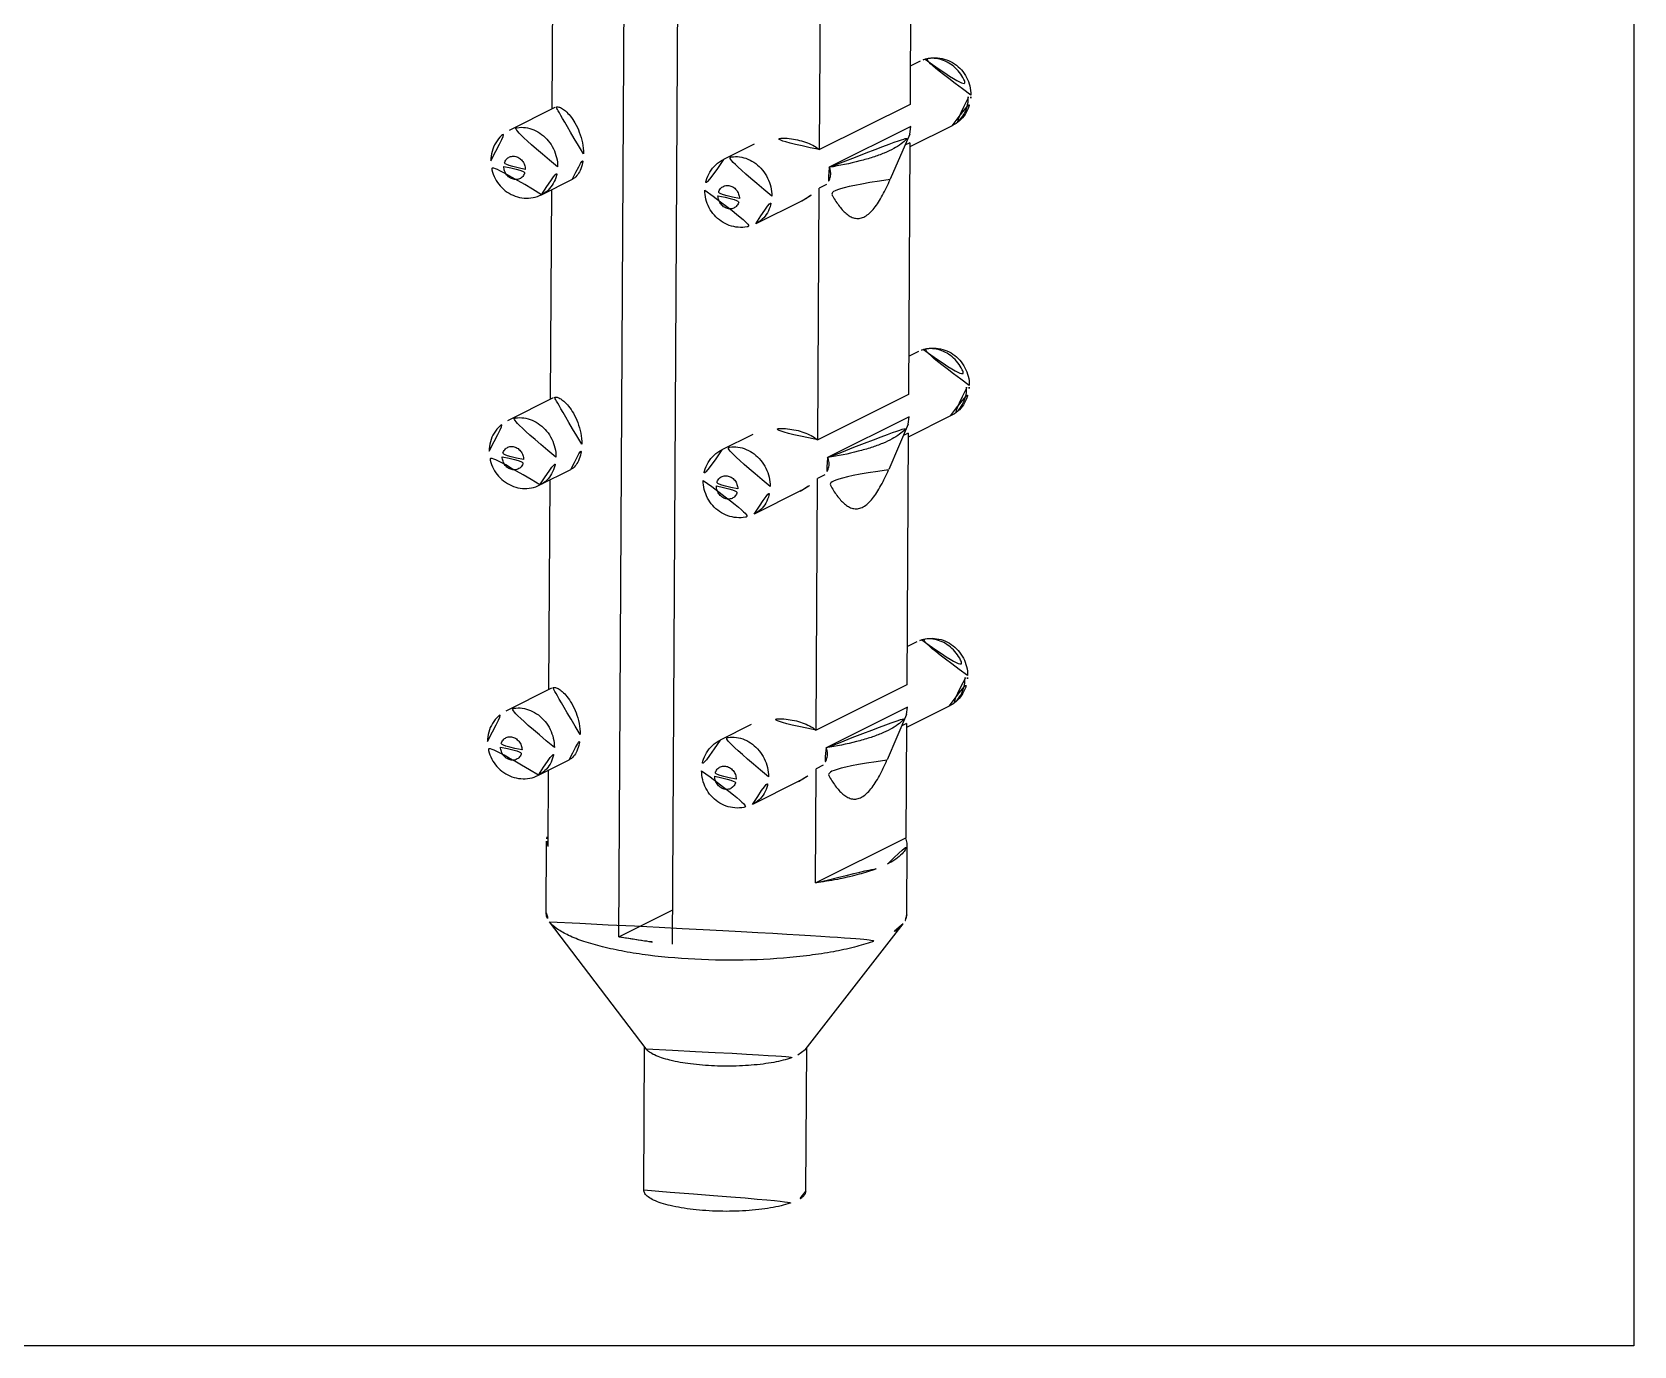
# Model space of a CAD drawing. Extents: x 16296660632 to 16296679688, y -37409620961 to -37409616551.
# Drawn here: x 16296678896.88 to 16296678923.53, y -37409618236.76 to -37409618214.9 of the extents above; entities that cross this region are included whole.
import ezdxf

# ---------------------------------------------------------------- set-up
doc = ezdxf.new("R2010")
doc.units = 0
doc.header["$LTSCALE"] = 10
doc.header["$MEASUREMENT"] = 0
doc.layers.get('0').update_dxf_attribs({"linetype": 'CONTINUOUS'})
doc.layers.add('02___PRT_ALL_AXES', color=7, linetype='CONTINUOUS')

msp = doc.modelspace()

# ---------------------------------------------------------------- linework, layer by layer
at = {"color": 7, "linetype": 'Continuous'}
for p, q in [((16296678906.642759, -37409618229.954567), (16296678906.807301, -37409618200.677437)), ((16296678907.5336, -37409618230.076271), (16296678907.69813, -37409618200.799133)), ((16296678911.49832, -37409618216.470222), (16296678910.142469, -37409618217.147949)), ((16296678911.48361, -37409618216.593674), (16296678911.15843, -37409618217.345047)), ((16296678911.483589, -37409618216.593842), (16296678911.49832, -37409618216.470222)), ((16296678911.48287, -37409618216.740807), (16296678911.402559, -37409618216.780952)), ((16296678910.096531, -37409618217.433777), (16296678909.976151, -37409618217.493958)), ((16296678911.47117, -37409618221.30143), (16296678910.11532, -37409618221.979156)), ((16296678911.456461, -37409618221.424889), (16296678911.131281, -37409618222.176262)), ((16296678911.45644, -37409618221.425056), (16296678911.47117, -37409618221.30143)), ((16296678911.455721, -37409618221.572021), (16296678911.37541, -37409618221.612167)), ((16296678910.06937, -37409618222.264999), (16296678909.948999, -37409618222.325172)), ((16296678911.444019, -37409618226.132637), (16296678910.088169, -37409618226.810371)), ((16296678911.42931, -37409618226.256104), (16296678911.10412, -37409618227.007477)), ((16296678911.429291, -37409618226.256264), (16296678911.444019, -37409618226.132637)), ((16296678911.42857, -37409618226.403229), (16296678911.348261, -37409618226.443367)), ((16296678910.042219, -37409618227.096207), (16296678909.921841, -37409618227.15638)), ((16296678905.437481, -37409618228.360519), (16296678905.45698, -37409618228.449799)), ((16296678909.91115, -37409618229.058273), (16296678911.417879, -37409618228.305122)), ((16296678911.43738, -37409618228.394402), (16296678911.417879, -37409618228.305122)), ((16296678906.642759, -37409618229.954567), (16296678907.536791, -37409618229.507683))]:
    msp.add_line(p, q, dxfattribs=at)
msp.add_lwpolyline([(16296678923.53351, -37409618236.763138), (16296678870.21714, -37409618236.763138), (16296678870.21714, -37409618154.423431), (16296678923.53351, -37409618154.423431)], close=True)
for centre, radius, start, end in [((16296678911.85321, -37409618215.782547), 0.447859, 105.0907784, 116.5407124), ((16296678911.82332, -37409618215.988167), 0.632541, 359.6900716, 3.3253834), ((16296678911.89505, -37409618215.941742), 0.604471, 354.7316924, 359.6765207), ((16296678911.826059, -37409618220.613762), 0.447859, 105.0907784, 116.5407124), ((16296678911.796169, -37409618220.819366), 0.632541, 359.6900716, 3.3253834), ((16296678911.867901, -37409618220.772957), 0.604471, 354.7316924, 359.6765207), ((16296678911.79891, -37409618225.444977), 0.447859, 105.0907784, 116.5407124), ((16296678911.76902, -37409618225.650589), 0.632541, 359.6900716, 3.3253834), ((16296678911.84075, -37409618225.604156), 0.604471, 354.7316924, 359.6765207)]:
    msp.add_arc(centre, radius, start, end, dxfattribs=at)
for points, knots in [([(16296678912.499519, -37409618215.94516), (16296678912.4998, -37409618215.894547), (16296678912.48761, -37409618215.792709), (16296678912.43325, -37409618215.649178), (16296678912.346149, -37409618215.522713), (16296678912.23138, -37409618215.421173), (16296678912.095341, -37409618215.351418), (16296678911.946289, -37409618215.318909), (16296678911.79426, -37409618215.326897), (16296678911.697889, -37409618215.359489), (16296678911.65309, -37409618215.381882)], [0, 0, 0, 0, 0.125412163, 0.251172451, 0.376846193, 0.502210914, 0.627115299, 0.751613101, 0.875868664, 1, 1, 1, 1]), ([(16296678911.73661, -37409618215.350143), (16296678911.775749, -37409618215.339577), (16296678911.85841, -37409618215.328903), (16296678911.98391, -37409618215.345222), (16296678912.10565, -37409618215.392357), (16296678912.25531, -37409618215.493233), (16296678912.39958, -37409618215.677803), (16296678912.449499, -37409618215.860023), (16296678912.4548, -37409618215.951469)], [0, 0, 0, 0, 0.114836293, 0.232872755, 0.355002748, 0.481207114, 0.740522847, 1, 1, 1, 1]), ([(16296678912.189619, -37409618216.455261), (16296678912.232349, -37409618216.433899), (16296678912.312599, -37409618216.379646), (16296678912.40769, -37409618216.270157), (16296678912.472219, -37409618216.14003), (16296678912.492559, -37409618216.045097), (16296678912.496969, -37409618215.997253)], [0, 0, 0, 0, 0.24938222, 0.499005027, 0.74905058, 1, 1, 1, 1]), ([(16296678912.45586, -37409618215.991577), (16296678912.45558, -37409618216.040787), (16296678912.443609, -37409618216.137802), (16296678912.390249, -37409618216.271507), (16296678912.30484, -37409618216.38208), (16296678912.229639, -37409618216.435226), (16296678912.189619, -37409618216.455254)], [0, 0, 0, 0, 0.26305497, 0.516337838, 0.760764768, 1, 1, 1, 1]), ([(16296678904.50893, -37409618217.040207), (16296678904.50923, -37409618216.987801), (16296678904.523451, -37409618216.882713), (16296678904.585711, -37409618216.736816), (16296678904.685301, -37409618216.61367), (16296678904.77227, -37409618216.553383), (16296678904.818821, -37409618216.530113)], [0, 0, 0, 0, 0.250995241, 0.50113091, 0.750689667, 1, 1, 1, 1]), ([(16296678905.62159, -37409618217.139809), (16296678905.62188, -37409618217.088432), (16296678905.60968, -37409618216.984337), (16296678905.55636, -37409618216.836418), (16296678905.47135, -37409618216.703957), (16296678905.360241, -37409618216.595863), (16296678905.23019, -37409618216.51944), (16296678905.089621, -37409618216.480209), (16296678904.94816, -37409618216.481438), (16296678904.859329, -37409618216.509857), (16296678904.81883, -37409618216.530113)], [0, 0, 0, 0, 0.129451959, 0.261224906, 0.393027892, 0.522644409, 0.648310085, 0.769235401, 0.885888901, 1, 1, 1, 1]), ([(16296678910.142469, -37409618217.147949), (16296678910.313551, -37409618217.120087), (16296678910.557911, -37409618217.071564), (16296678910.861361, -37409618216.984627), (16296678911.049801, -37409618216.916748), (16296678911.20788, -37409618216.843948), (16296678911.33411, -37409618216.766891), (16296678911.427469, -37409618216.686188), (16296678911.470289, -37409618216.62439), (16296678911.483521, -37409618216.593842)], [0, 0, 0, 0, 0.349334638, 0.501144104, 0.635835368, 0.752632332, 0.851368115, 0.932906752, 1, 1, 1, 1]), ([(16296678905.35536, -37409618217.603477), (16296678905.310551, -37409618217.625877), (16296678905.21419, -37409618217.65847), (16296678905.062149, -37409618217.666458), (16296678904.913071, -37409618217.633926), (16296678904.777031, -37409618217.564171), (16296678904.662251, -37409618217.462608), (16296678904.57518, -37409618217.336143), (16296678904.520821, -37409618217.192627), (16296678904.50865, -37409618217.090813), (16296678904.50893, -37409618217.040207)], [0, 0, 0, 0, 0.124126653, 0.248392657, 0.372910641, 0.497833568, 0.623206885, 0.748876612, 0.874606125, 1, 1, 1, 1]), ([(16296678904.727209, -37409618217.133293), (16296678904.72706, -37409618217.158928), (16296678904.736349, -37409618217.210983), (16296678904.77478, -37409618217.279297), (16296678904.83263, -37409618217.330147), (16296678904.90225, -37409618217.355667), (16296678904.973721, -37409618217.350739), (16296678905.0348, -37409618217.314781), (16296678905.074671, -37409618217.254623), (16296678905.083401, -37409618217.206444), (16296678905.08354, -37409618217.181961)], [0, 0, 0, 0, 0.13222119, 0.266287333, 0.39709956, 0.521213518, 0.638907507, 0.754510424, 0.873783701, 1, 1, 1, 1]), ([(16296678905.08354, -37409618217.181961), (16296678905.083679, -37409618217.156319), (16296678905.07439, -37409618217.104263), (16296678905.035971, -37409618217.035942), (16296678904.978121, -37409618216.9851), (16296678904.908489, -37409618216.959572), (16296678904.83703, -37409618216.964508), (16296678904.77594, -37409618217.000473), (16296678904.73608, -37409618217.060631), (16296678904.727341, -37409618217.10881), (16296678904.727209, -37409618217.133293)], [0, 0, 0, 0, 0.13222119, 0.266287333, 0.39709956, 0.521213518, 0.638907507, 0.754510424, 0.873783701, 1, 1, 1, 1]), ([(16296678905.35536, -37409618217.60347), (16296678905.39538, -37409618217.583458), (16296678905.470579, -37409618217.530296), (16296678905.555981, -37409618217.419731), (16296678905.60935, -37409618217.286018), (16296678905.621321, -37409618217.189011), (16296678905.62159, -37409618217.139809)], [0, 0, 0, 0, 0.239235232, 0.483662162, 0.73694503, 1, 1, 1, 1]), ([(16296678908.38216, -37409618217.016876), (16296678908.335609, -37409618217.040154), (16296678908.24864, -37409618217.100449), (16296678908.14905, -37409618217.223587), (16296678908.08679, -37409618217.369492), (16296678908.072571, -37409618217.474579), (16296678908.072269, -37409618217.526993)], [0, 0, 0, 0, 0.249297278, 0.498857891, 0.749003889, 1, 1, 1, 1]), ([(16296678909.184931, -37409618217.626587), (16296678909.185221, -37409618217.575211), (16296678909.173019, -37409618217.471123), (16296678909.119699, -37409618217.323196), (16296678909.034691, -37409618217.190742), (16296678908.92358, -37409618217.082642), (16296678908.79353, -37409618217.006218), (16296678908.65296, -37409618216.966988), (16296678908.511499, -37409618216.968224), (16296678908.42267, -37409618216.996643), (16296678908.38217, -37409618217.016891)], [0, 0, 0, 0, 0.129451958, 0.261224906, 0.393027891, 0.522644409, 0.648310085, 0.769235401, 0.885888901, 1, 1, 1, 1]), ([(16296678910.142469, -37409618217.147949), (16296678910.151661, -37409618217.167427), (16296678910.166401, -37409618217.210457), (16296678910.16921, -37409618217.283348), (16296678910.145969, -37409618217.361588), (16296678910.115061, -37409618217.410103), (16296678910.096531, -37409618217.433777)], [0, 0, 0, 0, 0.211465199, 0.441327156, 0.704593952, 1, 1, 1, 1]), ([(16296678908.646879, -37409618217.668739), (16296678908.64702, -37409618217.643097), (16296678908.63773, -37409618217.591042), (16296678908.59931, -37409618217.52272), (16296678908.541451, -37409618217.471878), (16296678908.47183, -37409618217.44635), (16296678908.40036, -37409618217.451286), (16296678908.339279, -37409618217.487244), (16296678908.299419, -37409618217.547409), (16296678908.29068, -37409618217.595581), (16296678908.29055, -37409618217.620064)], [0, 0, 0, 0, 0.132221257, 0.26628734, 0.397099522, 0.521213448, 0.638907473, 0.75451043, 0.873783761, 1, 1, 1, 1]), ([(16296678911.15629, -37409618217.350014), (16296678911.117769, -37409618217.439087), (16296678911.05739, -37409618217.567917), (16296678910.964701, -37409618217.726379), (16296678910.893419, -37409618217.827377), (16296678910.81872, -37409618217.909416), (16296678910.74074, -37409618217.968239), (16296678910.65996, -37409618217.999817), (16296678910.579639, -37409618218.00106), (16296678910.504629, -37409618217.9758), (16296678910.435631, -37409618217.93071), (16296678910.371241, -37409618217.870621), (16296678910.288219, -37409618217.771873), (16296678910.194241, -37409618217.625778), (16296678910.128679, -37409618217.500008), (16296678910.096531, -37409618217.433777)], [0, 0, 0, 0, 0.173087809, 0.253248541, 0.327149648, 0.39319113, 0.450410232, 0.499910326, 0.545212741, 0.590633428, 0.638989322, 0.691185098, 0.747191114, 0.868708797, 1, 1, 1, 1]), ([(16296678908.072269, -37409618217.526993), (16296678908.071989, -37409618217.577591), (16296678908.084169, -37409618217.679443), (16296678908.138531, -37409618217.822968), (16296678908.22563, -37409618217.949432), (16296678908.34041, -37409618218.05098), (16296678908.47644, -37409618218.120728), (16296678908.6255, -37409618218.153236), (16296678908.777531, -37409618218.145248), (16296678908.87389, -37409618218.112663), (16296678908.918699, -37409618218.090263)], [0, 0, 0, 0, 0.125412162, 0.251172451, 0.376846193, 0.502210914, 0.627115299, 0.751613101, 0.875868664, 1, 1, 1, 1]), ([(16296678908.29055, -37409618217.620064), (16296678908.2904, -37409618217.645714), (16296678908.29969, -37409618217.697762), (16296678908.33812, -37409618217.766083), (16296678908.395969, -37409618217.816933), (16296678908.46559, -37409618217.842453), (16296678908.53706, -37409618217.837517), (16296678908.598141, -37409618217.801559), (16296678908.63801, -37409618217.741386), (16296678908.64674, -37409618217.693222), (16296678908.646879, -37409618217.668739)], [0, 0, 0, 0, 0.132221257, 0.26628734, 0.397099522, 0.521213448, 0.638907473, 0.75451043, 0.873783761, 1, 1, 1, 1]), ([(16296678908.918699, -37409618218.090248), (16296678908.958719, -37409618218.070236), (16296678909.03392, -37409618218.017067), (16296678909.11932, -37409618217.906509), (16296678909.172689, -37409618217.772797), (16296678909.18466, -37409618217.675789), (16296678909.184931, -37409618217.626587)], [0, 0, 0, 0, 0.239235232, 0.483662162, 0.73694503, 1, 1, 1, 1]), ([(16296678912.472361, -37409618220.776367), (16296678912.472651, -37409618220.725761), (16296678912.460461, -37409618220.623917), (16296678912.406099, -37409618220.480377), (16296678912.319, -37409618220.35392), (16296678912.204229, -37409618220.252373), (16296678912.06819, -37409618220.182617), (16296678911.91914, -37409618220.150124), (16296678911.767111, -37409618220.158096), (16296678911.67074, -37409618220.190697), (16296678911.62594, -37409618220.213097)], [0, 0, 0, 0, 0.125412163, 0.251172451, 0.376846193, 0.502210914, 0.627115299, 0.751613101, 0.875868664, 1, 1, 1, 1]), ([(16296678911.709459, -37409618220.181351), (16296678911.7486, -37409618220.170799), (16296678911.831261, -37409618220.16011), (16296678911.95676, -37409618220.17643), (16296678912.078501, -37409618220.223572), (16296678912.228161, -37409618220.32444), (16296678912.372431, -37409618220.50901), (16296678912.42235, -37409618220.691231), (16296678912.42765, -37409618220.782677)], [0, 0, 0, 0, 0.114836293, 0.232872755, 0.355002748, 0.481207114, 0.740522847, 1, 1, 1, 1]), ([(16296678912.16247, -37409618221.286469), (16296678912.205191, -37409618221.265106), (16296678912.28545, -37409618221.210861), (16296678912.380541, -37409618221.101379), (16296678912.445061, -37409618220.971237), (16296678912.46541, -37409618220.87632), (16296678912.46982, -37409618220.828453)], [0, 0, 0, 0, 0.24938222, 0.499005027, 0.74905058, 1, 1, 1, 1]), ([(16296678912.428711, -37409618220.8228), (16296678912.428431, -37409618220.872002), (16296678912.41646, -37409618220.969009), (16296678912.363091, -37409618221.102722), (16296678912.277691, -37409618221.213287), (16296678912.20249, -37409618221.266449), (16296678912.16247, -37409618221.286461)], [0, 0, 0, 0, 0.26305497, 0.516337838, 0.760764768, 1, 1, 1, 1]), ([(16296678904.481779, -37409618221.871407), (16296678904.482071, -37409618221.819023), (16296678904.4963, -37409618221.713921), (16296678904.558559, -37409618221.568024), (16296678904.65815, -37409618221.444893), (16296678904.745119, -37409618221.38459), (16296678904.79167, -37409618221.361313)], [0, 0, 0, 0, 0.250995241, 0.50113091, 0.750689667, 1, 1, 1, 1]), ([(16296678905.59444, -37409618221.971024), (16296678905.59473, -37409618221.919647), (16296678905.582529, -37409618221.815552), (16296678905.529209, -37409618221.667633), (16296678905.444201, -37409618221.535172), (16296678905.33309, -37409618221.427078), (16296678905.203039, -37409618221.350647), (16296678905.062469, -37409618221.311417), (16296678904.921009, -37409618221.312653), (16296678904.83218, -37409618221.341072), (16296678904.791679, -37409618221.36132)], [0, 0, 0, 0, 0.129451959, 0.261224906, 0.393027892, 0.522644409, 0.648310085, 0.769235401, 0.885888901, 1, 1, 1, 1]), ([(16296678910.11532, -37409618221.979156), (16296678910.28639, -37409618221.951302), (16296678910.53076, -37409618221.902771), (16296678910.834209, -37409618221.815849), (16296678911.02265, -37409618221.747963), (16296678911.180731, -37409618221.675163), (16296678911.306959, -37409618221.598106), (16296678911.40032, -37409618221.517403), (16296678911.44314, -37409618221.455597), (16296678911.456369, -37409618221.425049)], [0, 0, 0, 0, 0.349334638, 0.501144104, 0.635835368, 0.752632332, 0.851368115, 0.932906752, 1, 1, 1, 1]), ([(16296678905.328211, -37409618222.434677), (16296678905.2834, -37409618222.457077), (16296678905.18704, -37409618222.489677), (16296678905.03499, -37409618222.497673), (16296678904.88592, -37409618222.465149), (16296678904.74988, -37409618222.395378), (16296678904.635099, -37409618222.293823), (16296678904.548031, -37409618222.167351), (16296678904.49367, -37409618222.023842), (16296678904.481489, -37409618221.922012), (16296678904.481779, -37409618221.871407)], [0, 0, 0, 0, 0.124126653, 0.248392657, 0.372910641, 0.497833568, 0.623206885, 0.748876612, 0.874606125, 1, 1, 1, 1]), ([(16296678904.70006, -37409618221.964493), (16296678904.699909, -37409618221.990143), (16296678904.7092, -37409618222.042198), (16296678904.747629, -37409618222.110512), (16296678904.805479, -37409618222.161346), (16296678904.875099, -37409618222.18689), (16296678904.946569, -37409618222.181953), (16296678905.00765, -37409618222.145988), (16296678905.04752, -37409618222.085831), (16296678905.05625, -37409618222.037651), (16296678905.056391, -37409618222.013184)], [0, 0, 0, 0, 0.13222119, 0.266287333, 0.39709956, 0.521213518, 0.638907507, 0.754510424, 0.873783701, 1, 1, 1, 1]), ([(16296678905.056391, -37409618222.013184), (16296678905.05653, -37409618221.987534), (16296678905.047239, -37409618221.935471), (16296678905.00882, -37409618221.867157), (16296678904.95096, -37409618221.816307), (16296678904.88134, -37409618221.790779), (16296678904.80987, -37409618221.795723), (16296678904.748791, -37409618221.83168), (16296678904.708929, -37409618221.891838), (16296678904.70019, -37409618221.940018), (16296678904.70006, -37409618221.964493)], [0, 0, 0, 0, 0.13222119, 0.266287333, 0.39709956, 0.521213518, 0.638907507, 0.754510424, 0.873783701, 1, 1, 1, 1]), ([(16296678908.355009, -37409618221.848091), (16296678908.30846, -37409618221.871361), (16296678908.221491, -37409618221.931664), (16296678908.121901, -37409618222.054802), (16296678908.059641, -37409618222.200699), (16296678908.04541, -37409618222.305794), (16296678908.04512, -37409618222.358192)], [0, 0, 0, 0, 0.249297278, 0.498857891, 0.749003889, 1, 1, 1, 1]), ([(16296678909.15778, -37409618222.457787), (16296678909.15807, -37409618222.406433), (16296678909.14587, -37409618222.30233), (16296678909.09255, -37409618222.154404), (16296678909.00754, -37409618222.02195), (16296678908.896429, -37409618221.913857), (16296678908.766371, -37409618221.837433), (16296678908.625811, -37409618221.798203), (16296678908.48435, -37409618221.799423), (16296678908.395519, -37409618221.82785), (16296678908.355021, -37409618221.848099)], [0, 0, 0, 0, 0.129451958, 0.261224906, 0.393027891, 0.522644409, 0.648310085, 0.769235401, 0.885888901, 1, 1, 1, 1]), ([(16296678910.11532, -37409618221.979156), (16296678910.12451, -37409618221.998627), (16296678910.13924, -37409618222.041672), (16296678910.142059, -37409618222.114563), (16296678910.11882, -37409618222.192787), (16296678910.08791, -37409618222.24131), (16296678910.06937, -37409618222.264999)], [0, 0, 0, 0, 0.211465199, 0.441327156, 0.704593952, 1, 1, 1, 1]), ([(16296678905.328199, -37409618222.434677), (16296678905.368231, -37409618222.414673), (16296678905.44343, -37409618222.361504), (16296678905.52883, -37409618222.250954), (16296678905.582199, -37409618222.117233), (16296678905.59416, -37409618222.020233), (16296678905.59444, -37409618221.971024)], [0, 0, 0, 0, 0.239235232, 0.483662162, 0.73694503, 1, 1, 1, 1]), ([(16296678911.129141, -37409618222.181229), (16296678911.09062, -37409618222.270302), (16296678911.030239, -37409618222.399132), (16296678910.93755, -37409618222.557587), (16296678910.86627, -37409618222.658592), (16296678910.791559, -37409618222.740639), (16296678910.713591, -37409618222.799454), (16296678910.632811, -37409618222.831039), (16296678910.55249, -37409618222.832283), (16296678910.47748, -37409618222.807007), (16296678910.40848, -37409618222.761917), (16296678910.34409, -37409618222.701828), (16296678910.26107, -37409618222.603073), (16296678910.167089, -37409618222.456993), (16296678910.10153, -37409618222.331207), (16296678910.06937, -37409618222.264999)], [0, 0, 0, 0, 0.173087809, 0.253248541, 0.327149648, 0.39319113, 0.450410232, 0.499910326, 0.545212741, 0.590633428, 0.638989322, 0.691185098, 0.747191114, 0.868708797, 1, 1, 1, 1]), ([(16296678908.04512, -37409618222.358192), (16296678908.04483, -37409618222.408798), (16296678908.05702, -37409618222.510643), (16296678908.11138, -37409618222.654167), (16296678908.198481, -37409618222.78064), (16296678908.313259, -37409618222.882187), (16296678908.449289, -37409618222.951927), (16296678908.598339, -37409618222.984444), (16296678908.75038, -37409618222.976463), (16296678908.846741, -37409618222.943863), (16296678908.89155, -37409618222.921463)], [0, 0, 0, 0, 0.125412162, 0.251172451, 0.376846193, 0.502210914, 0.627115299, 0.751613101, 0.875868664, 1, 1, 1, 1]), ([(16296678908.263399, -37409618222.451271), (16296678908.26325, -37409618222.476913), (16296678908.272539, -37409618222.528976), (16296678908.31097, -37409618222.59729), (16296678908.36882, -37409618222.648132), (16296678908.43844, -37409618222.673668), (16296678908.509911, -37409618222.668732), (16296678908.57099, -37409618222.632767), (16296678908.610861, -37409618222.572609), (16296678908.619591, -37409618222.524429), (16296678908.61973, -37409618222.499947)], [0, 0, 0, 0, 0.132221257, 0.26628734, 0.397099522, 0.521213448, 0.638907473, 0.75451043, 0.873783761, 1, 1, 1, 1]), ([(16296678908.61973, -37409618222.499947), (16296678908.619869, -37409618222.474312), (16296678908.61058, -37409618222.422249), (16296678908.572149, -37409618222.353943), (16296678908.514299, -37409618222.303093), (16296678908.444679, -37409618222.277557), (16296678908.373211, -37409618222.282494), (16296678908.31213, -37409618222.318459), (16296678908.27227, -37409618222.378616), (16296678908.263531, -37409618222.426804), (16296678908.263399, -37409618222.451271)], [0, 0, 0, 0, 0.132221257, 0.26628734, 0.397099522, 0.521213448, 0.638907473, 0.75451043, 0.873783761, 1, 1, 1, 1]), ([(16296678908.891541, -37409618222.921463), (16296678908.93157, -37409618222.901443), (16296678909.006769, -37409618222.848282), (16296678909.092171, -37409618222.737717), (16296678909.14554, -37409618222.603996), (16296678909.157499, -37409618222.507004), (16296678909.15778, -37409618222.457787)], [0, 0, 0, 0, 0.239235232, 0.483662162, 0.73694503, 1, 1, 1, 1]), ([(16296678912.44521, -37409618225.607582), (16296678912.445499, -37409618225.556969), (16296678912.43331, -37409618225.455132), (16296678912.37895, -37409618225.311592), (16296678912.291849, -37409618225.185127), (16296678912.177071, -37409618225.083588), (16296678912.04104, -37409618225.013832), (16296678911.891991, -37409618224.981331), (16296678911.73996, -37409618224.989319), (16296678911.643591, -37409618225.021912), (16296678911.598789, -37409618225.044296)], [0, 0, 0, 0, 0.125412163, 0.251172451, 0.376846193, 0.502210914, 0.627115299, 0.751613101, 0.875868664, 1, 1, 1, 1]), ([(16296678911.68231, -37409618225.012558), (16296678911.721451, -37409618225.002007), (16296678911.8041, -37409618224.991318), (16296678911.929609, -37409618225.007637), (16296678912.05135, -37409618225.054787), (16296678912.20101, -37409618225.155647), (16296678912.34528, -37409618225.340233), (16296678912.395201, -37409618225.522438), (16296678912.400499, -37409618225.613892)], [0, 0, 0, 0, 0.114836293, 0.232872755, 0.355002748, 0.481207114, 0.740522847, 1, 1, 1, 1]), ([(16296678912.135321, -37409618226.117683), (16296678912.17804, -37409618226.096321), (16296678912.258301, -37409618226.042084), (16296678912.35339, -37409618225.932587), (16296678912.41791, -37409618225.802452), (16296678912.438259, -37409618225.707527), (16296678912.442671, -37409618225.659668)], [0, 0, 0, 0, 0.24938222, 0.499005027, 0.74905058, 1, 1, 1, 1]), ([(16296678912.40155, -37409618225.654007), (16296678912.401279, -37409618225.703217), (16296678912.389311, -37409618225.800217), (16296678912.335939, -37409618225.933937), (16296678912.25054, -37409618226.044487), (16296678912.175341, -37409618226.097656), (16296678912.135309, -37409618226.117683)], [0, 0, 0, 0, 0.26305497, 0.516337838, 0.760764768, 1, 1, 1, 1]), ([(16296678904.45463, -37409618226.702621), (16296678904.45492, -37409618226.650223), (16296678904.469151, -37409618226.545143), (16296678904.53141, -37409618226.399239), (16296678904.630989, -37409618226.276093), (16296678904.71796, -37409618226.215797), (16296678904.764521, -37409618226.192528)], [0, 0, 0, 0, 0.250995241, 0.50113091, 0.750689667, 1, 1, 1, 1]), ([(16296678905.567289, -37409618226.802231), (16296678905.567579, -37409618226.750847), (16296678905.55538, -37409618226.646759), (16296678905.50206, -37409618226.49884), (16296678905.417049, -37409618226.366379), (16296678905.305941, -37409618226.258293), (16296678905.17588, -37409618226.181862), (16296678905.03532, -37409618226.142632), (16296678904.89386, -37409618226.14386), (16296678904.805031, -37409618226.172279), (16296678904.76453, -37409618226.192543)], [0, 0, 0, 0, 0.129451959, 0.261224906, 0.393027892, 0.522644409, 0.648310085, 0.769235401, 0.885888901, 1, 1, 1, 1]), ([(16296678910.088169, -37409618226.810371), (16296678910.259239, -37409618226.782516), (16296678910.503611, -37409618226.733978), (16296678910.807051, -37409618226.647057), (16296678910.995501, -37409618226.57917), (16296678911.15358, -37409618226.506371), (16296678911.27981, -37409618226.429314), (16296678911.373171, -37409618226.34861), (16296678911.415991, -37409618226.286812), (16296678911.429211, -37409618226.256264)], [0, 0, 0, 0, 0.349334638, 0.501144104, 0.635835368, 0.752632332, 0.851368115, 0.932906752, 1, 1, 1, 1]), ([(16296678905.30106, -37409618227.2659), (16296678905.25625, -37409618227.288292), (16296678905.159889, -37409618227.320892), (16296678905.007839, -37409618227.328873), (16296678904.85877, -37409618227.296356), (16296678904.722719, -37409618227.226593), (16296678904.60795, -37409618227.125031), (16296678904.52087, -37409618226.998573), (16296678904.46652, -37409618226.855049), (16296678904.45434, -37409618226.753227), (16296678904.45463, -37409618226.702621)], [0, 0, 0, 0, 0.124126653, 0.248392657, 0.372910641, 0.497833568, 0.623206885, 0.748876612, 0.874606125, 1, 1, 1, 1]), ([(16296678904.672899, -37409618226.795708), (16296678904.67276, -37409618226.82135), (16296678904.682051, -37409618226.873413), (16296678904.72048, -37409618226.941727), (16296678904.77833, -37409618226.992569), (16296678904.84795, -37409618227.018097), (16296678904.91942, -37409618227.013161), (16296678904.980499, -37409618226.977203), (16296678905.020361, -37409618226.917038), (16296678905.0291, -37409618226.868874), (16296678905.02924, -37409618226.844383)], [0, 0, 0, 0, 0.13222119, 0.266287333, 0.39709956, 0.521213518, 0.638907507, 0.754510424, 0.873783701, 1, 1, 1, 1]), ([(16296678905.02924, -37409618226.844383), (16296678905.029381, -37409618226.818741), (16296678905.02009, -37409618226.766693), (16296678904.981661, -37409618226.698357), (16296678904.923809, -37409618226.647522), (16296678904.854191, -37409618226.621986), (16296678904.782721, -37409618226.62693), (16296678904.72164, -37409618226.662888), (16296678904.68178, -37409618226.723053), (16296678904.67304, -37409618226.771217), (16296678904.672899, -37409618226.795708)], [0, 0, 0, 0, 0.13222119, 0.266287333, 0.39709956, 0.521213518, 0.638907507, 0.754510424, 0.873783701, 1, 1, 1, 1]), ([(16296678908.32786, -37409618226.679314), (16296678908.281309, -37409618226.702583), (16296678908.19434, -37409618226.762871), (16296678908.094749, -37409618226.886009), (16296678908.03249, -37409618227.031914), (16296678908.018259, -37409618227.137001), (16296678908.017969, -37409618227.1894)], [0, 0, 0, 0, 0.249297278, 0.498857891, 0.749003889, 1, 1, 1, 1]), ([(16296678909.13063, -37409618227.289009), (16296678909.13092, -37409618227.237633), (16296678909.118719, -37409618227.133537), (16296678909.065399, -37409618226.985619), (16296678908.980391, -37409618226.853157), (16296678908.86928, -37409618226.745064), (16296678908.73922, -37409618226.66864), (16296678908.59866, -37409618226.62941), (16296678908.457199, -37409618226.630638), (16296678908.36837, -37409618226.659058), (16296678908.32786, -37409618226.679314)], [0, 0, 0, 0, 0.129451958, 0.261224906, 0.393027891, 0.522644409, 0.648310085, 0.769235401, 0.885888901, 1, 1, 1, 1]), ([(16296678905.30105, -37409618227.265892), (16296678905.34108, -37409618227.24588), (16296678905.416281, -37409618227.192719), (16296678905.50168, -37409618227.082153), (16296678905.55505, -37409618226.948441), (16296678905.567011, -37409618226.851433), (16296678905.567289, -37409618226.802231)], [0, 0, 0, 0, 0.239235232, 0.483662162, 0.73694503, 1, 1, 1, 1]), ([(16296678910.088169, -37409618226.810371), (16296678910.097361, -37409618226.829849), (16296678910.112089, -37409618226.872887), (16296678910.11491, -37409618226.94577), (16296678910.091669, -37409618227.024002), (16296678910.06076, -37409618227.072517), (16296678910.042219, -37409618227.096207)], [0, 0, 0, 0, 0.211465199, 0.441327156, 0.704593952, 1, 1, 1, 1]), ([(16296678911.10198, -37409618227.012444), (16296678911.063459, -37409618227.101517), (16296678911.00309, -37409618227.230347), (16296678910.9104, -37409618227.388802), (16296678910.839121, -37409618227.489807), (16296678910.76441, -37409618227.571854), (16296678910.68644, -37409618227.630661), (16296678910.605659, -37409618227.662247), (16296678910.525339, -37409618227.663483), (16296678910.450331, -37409618227.638206), (16296678910.381321, -37409618227.593132), (16296678910.31694, -37409618227.533043), (16296678910.233919, -37409618227.434288), (16296678910.13994, -37409618227.288193), (16296678910.074381, -37409618227.16243), (16296678910.042219, -37409618227.096207)], [0, 0, 0, 0, 0.173087809, 0.253248541, 0.327149648, 0.39319113, 0.450410232, 0.499910326, 0.545212741, 0.590633428, 0.638989322, 0.691185098, 0.747191114, 0.868708797, 1, 1, 1, 1]), ([(16296678908.017969, -37409618227.1894), (16296678908.017679, -37409618227.240013), (16296678908.029869, -37409618227.34185), (16296678908.08423, -37409618227.48539), (16296678908.171329, -37409618227.611847), (16296678908.2861, -37409618227.713387), (16296678908.42214, -37409618227.78315), (16296678908.57119, -37409618227.815651), (16296678908.723221, -37409618227.807663), (16296678908.81959, -37409618227.77507), (16296678908.864401, -37409618227.752678)], [0, 0, 0, 0, 0.125412162, 0.251172451, 0.376846193, 0.502210914, 0.627115299, 0.751613101, 0.875868664, 1, 1, 1, 1]), ([(16296678908.23624, -37409618227.282494), (16296678908.236099, -37409618227.308128), (16296678908.24539, -37409618227.360184), (16296678908.283819, -37409618227.428497), (16296678908.341669, -37409618227.479347), (16296678908.411289, -37409618227.504883), (16296678908.482759, -37409618227.499939), (16296678908.54384, -37409618227.463982), (16296678908.5837, -37409618227.403816), (16296678908.59244, -37409618227.355637), (16296678908.592581, -37409618227.331161)], [0, 0, 0, 0, 0.132221257, 0.26628734, 0.397099522, 0.521213448, 0.638907473, 0.75451043, 0.873783761, 1, 1, 1, 1]), ([(16296678908.592581, -37409618227.331161), (16296678908.59272, -37409618227.305519), (16296678908.583429, -37409618227.253464), (16296678908.545, -37409618227.185143), (16296678908.48715, -37409618227.1343), (16296678908.41753, -37409618227.108772), (16296678908.34606, -37409618227.113708), (16296678908.284981, -37409618227.149673), (16296678908.245119, -37409618227.209831), (16296678908.23638, -37409618227.258003), (16296678908.23624, -37409618227.282494)], [0, 0, 0, 0, 0.132221257, 0.26628734, 0.397099522, 0.521213448, 0.638907473, 0.75451043, 0.873783761, 1, 1, 1, 1]), ([(16296678908.864389, -37409618227.75267), (16296678908.904421, -37409618227.732658), (16296678908.97962, -37409618227.679497), (16296678909.06502, -37409618227.568932), (16296678909.118389, -37409618227.435219), (16296678909.13035, -37409618227.338211), (16296678909.13063, -37409618227.289009)], [0, 0, 0, 0, 0.239235232, 0.483662162, 0.73694503, 1, 1, 1, 1]), ([(16296678905.45015, -37409618228.290833), (16296678905.448099, -37409618228.296547), (16296678905.440969, -37409618228.319122), (16296678905.43759, -37409618228.342918), (16296678905.437481, -37409618228.360519)], [0, 0, 0, 0, 0.256459594, 1, 1, 1, 1]), ([(16296678911.10994, -37409618228.742554), (16296678911.15871, -37409618228.718163), (16296678911.245371, -37409618228.669144), (16296678911.35144, -37409618228.583649), (16296678911.41983, -37409618228.492912), (16296678911.437201, -37409618228.425377), (16296678911.43738, -37409618228.394402)], [0, 0, 0, 0, 0.327708956, 0.596202456, 0.81381354, 1, 1, 1, 1]), ([(16296678909.91115, -37409618229.058273), (16296678910.033449, -37409618229.041153), (16296678910.26543, -37409618229.003181), (16296678910.590179, -37409618228.930817), (16296678910.8694, -37409618228.847229), (16296678911.03639, -37409618228.779297), (16296678911.10994, -37409618228.742554)], [0, 0, 0, 0, 0.297779508, 0.566554725, 0.801727028, 1, 1, 1, 1]), ([(16296678906.642759, -37409618229.954567), (16296678906.7841, -37409618229.982368), (16296678907.080231, -37409618230.030434), (16296678907.378401, -37409618230.062897), (16296678907.5336, -37409618230.076271)], [0, 0, 0, 0, 0.480442195, 1, 1, 1, 1])]:
    msp.add_open_spline(points, degree=3, knots=knots, dxfattribs=at)
at = {"layer": '02___PRT_ALL_AXES', "color": 7, "linetype": 'Continuous'}
for p, q in [((16296678911.510019, -37409618211.909599), (16296678911.486469, -37409618216.099876)), ((16296678909.97975, -37409618216.853027), (16296678910.0033, -37409618212.66275)), ((16296678905.545549, -37409618212.690773), (16296678905.525961, -37409618216.176643)), ((16296678911.65309, -37409618215.381882), (16296678911.490049, -37409618215.463379)), ((16296678911.486469, -37409618216.099876), (16296678909.97975, -37409618216.853027)), ((16296678904.818821, -37409618216.530113), (16296678905.58161, -37409618216.148819)), ((16296678912.189619, -37409618216.455261), (16296678911.482491, -37409618216.808723)), ((16296678908.89473, -37409618216.760674), (16296678908.38216, -37409618217.016876)), ((16296678911.48287, -37409618216.740807), (16296678911.45932, -37409618220.931084)), ((16296678905.35536, -37409618217.603477), (16296678905.86805, -37409618217.347214)), ((16296678905.5184, -37409618217.52198), (16296678905.4988, -37409618221.007851)), ((16296678909.681471, -37409618217.708977), (16296678908.918699, -37409618218.090263)), ((16296678909.9526, -37409618221.684227), (16296678909.976151, -37409618217.493958)), ((16296678911.62594, -37409618220.213097), (16296678911.4629, -37409618220.294594)), ((16296678911.45932, -37409618220.931084), (16296678909.9526, -37409618221.684227)), ((16296678904.79167, -37409618221.361313), (16296678905.554449, -37409618220.980026)), ((16296678912.16247, -37409618221.286469), (16296678911.455339, -37409618221.639931)), ((16296678908.86758, -37409618221.591881), (16296678908.355009, -37409618221.848091)), ((16296678911.455721, -37409618221.572021), (16296678911.432171, -37409618225.762299)), ((16296678905.328211, -37409618222.434677), (16296678905.8409, -37409618222.178413)), ((16296678905.49124, -37409618222.353203), (16296678905.471649, -37409618225.839058)), ((16296678909.65432, -37409618222.540176), (16296678908.89155, -37409618222.921463)), ((16296678909.925449, -37409618226.51545), (16296678909.948999, -37409618222.325172)), ((16296678911.598789, -37409618225.044296), (16296678911.435749, -37409618225.125801)), ((16296678904.764521, -37409618226.192528), (16296678905.5273, -37409618225.811241)), ((16296678911.432171, -37409618225.762299), (16296678909.925449, -37409618226.51545)), ((16296678912.135321, -37409618226.117683), (16296678911.42819, -37409618226.471153)), ((16296678908.84042, -37409618226.423103), (16296678908.32786, -37409618226.679314)), ((16296678911.42857, -37409618226.403229), (16296678911.417879, -37409618228.305122)), ((16296678905.30106, -37409618227.2659), (16296678905.813749, -37409618227.009628)), ((16296678905.46409, -37409618227.184402), (16296678905.45698, -37409618228.449799)), ((16296678909.91115, -37409618229.058273), (16296678909.921841, -37409618227.15638)), ((16296678909.627171, -37409618227.371399), (16296678908.864401, -37409618227.752678)), ((16296678905.430771, -37409618229.553543), (16296678905.437481, -37409618228.360603)), ((16296678911.430679, -37409618229.58725), (16296678911.43738, -37409618228.394318)), ((16296678907.09376, -37409618231.819382), (16296678905.48702, -37409618229.703888)), ((16296678909.742331, -37409618231.834267), (16296678911.372749, -37409618229.736961)), ((16296678907.054871, -37409618234.167328), (16296678907.068251, -37409618231.785797)), ((16296678909.742331, -37409618231.834267), (16296678909.62105, -37409618231.923592)), ((16296678909.754829, -37409618234.182503), (16296678909.768209, -37409618231.800972))]:
    msp.add_line(p, q, dxfattribs=at)
for points, knots in [([(16296678906.05167, -37409618216.924828), (16296678906.052019, -37409618216.86274), (16296678906.0394, -37409618216.738808), (16296678905.98925, -37409618216.565399), (16296678905.918369, -37409618216.415604), (16296678905.83923, -37409618216.298058), (16296678905.762051, -37409618216.214706), (16296678905.699989, -37409618216.168198), (16296678905.655649, -37409618216.148064), (16296678905.627899, -37409618216.141151), (16296678905.60285, -37409618216.140984), (16296678905.587799, -37409618216.145668), (16296678905.581221, -37409618216.149017)], [0, 0, 0, 0, 0.188908674, 0.376073293, 0.54675457, 0.691061789, 0.805447283, 0.891159386, 0.924666629, 0.953027635, 0.977533432, 1, 1, 1, 1]), ([(16296678909.97975, -37409618216.853027), (16296678909.91098, -37409618216.798798), (16296678909.78903, -37409618216.738037), (16296678909.61552, -37409618216.688522), (16296678909.33012, -37409618216.641769), (16296678909.069771, -37409618216.673241), (16296678908.89357, -37409618216.761261)], [0, 0, 0, 0, 0.232176021, 0.353206422, 0.477864579, 1, 1, 1, 1]), ([(16296678905.866409, -37409618217.348007), (16296678905.92453, -37409618217.319023), (16296678905.99563, -37409618217.222778), (16296678906.04229, -37409618217.070793), (16296678906.05139, -37409618216.975342), (16296678906.05167, -37409618216.924828)], [0, 0, 0, 0, 0.406664804, 0.683745555, 1, 1, 1, 1]), ([(16296678909.683029, -37409618217.708199), (16296678909.71006, -37409618217.694633), (16296678909.81628, -37409618217.636009), (16296678909.913601, -37409618217.560204), (16296678909.976151, -37409618217.493958)], [0, 0, 0, 0, 0.249256891, 1, 1, 1, 1]), ([(16296678906.024521, -37409618221.756042), (16296678906.02487, -37409618221.693947), (16296678906.012251, -37409618221.570023), (16296678905.962099, -37409618221.396606), (16296678905.89122, -37409618221.246811), (16296678905.81208, -37409618221.129272), (16296678905.7349, -37409618221.045914), (16296678905.67284, -37409618220.999413), (16296678905.6285, -37409618220.979271), (16296678905.60075, -37409618220.972366), (16296678905.575701, -37409618220.972198), (16296678905.56065, -37409618220.976883), (16296678905.55407, -37409618220.980217)], [0, 0, 0, 0, 0.188908674, 0.376073293, 0.54675457, 0.691061789, 0.805447283, 0.891159386, 0.924666629, 0.953027635, 0.977533432, 1, 1, 1, 1]), ([(16296678909.9526, -37409618221.684227), (16296678909.883829, -37409618221.630013), (16296678909.761881, -37409618221.569237), (16296678909.588369, -37409618221.519737), (16296678909.302971, -37409618221.472977), (16296678909.04261, -37409618221.504463), (16296678908.866421, -37409618221.592468)], [0, 0, 0, 0, 0.232176021, 0.353206422, 0.477864579, 1, 1, 1, 1]), ([(16296678905.839251, -37409618222.17923), (16296678905.897381, -37409618222.15023), (16296678905.968479, -37409618222.053993), (16296678906.015141, -37409618221.902008), (16296678906.02424, -37409618221.806549), (16296678906.024521, -37409618221.756042)], [0, 0, 0, 0, 0.406664804, 0.683745555, 1, 1, 1, 1]), ([(16296678909.65588, -37409618222.539413), (16296678909.682911, -37409618222.525841), (16296678909.789129, -37409618222.467216), (16296678909.88645, -37409618222.391403), (16296678909.948999, -37409618222.325172)], [0, 0, 0, 0, 0.249256891, 1, 1, 1, 1]), ([(16296678905.99737, -37409618226.58725), (16296678905.997721, -37409618226.525146), (16296678905.9851, -37409618226.40123), (16296678905.93495, -37409618226.227821), (16296678905.864071, -37409618226.078033), (16296678905.784929, -37409618225.96048), (16296678905.70775, -37409618225.877129), (16296678905.645691, -37409618225.83062), (16296678905.601351, -37409618225.810493), (16296678905.573601, -37409618225.803574), (16296678905.54855, -37409618225.803413), (16296678905.533501, -37409618225.80809), (16296678905.52692, -37409618225.811432)], [0, 0, 0, 0, 0.188908674, 0.376073293, 0.54675457, 0.691061789, 0.805447283, 0.891159386, 0.924666629, 0.953027635, 0.977533432, 1, 1, 1, 1]), ([(16296678909.925449, -37409618226.51545), (16296678909.85667, -37409618226.46122), (16296678909.73473, -37409618226.400459), (16296678909.56122, -37409618226.350937), (16296678909.27582, -37409618226.304192), (16296678909.015459, -37409618226.335663), (16296678908.83927, -37409618226.423683)], [0, 0, 0, 0, 0.232176021, 0.353206422, 0.477864579, 1, 1, 1, 1]), ([(16296678905.812099, -37409618227.010437), (16296678905.87022, -37409618226.981438), (16296678905.94133, -37409618226.885201), (16296678905.987989, -37409618226.733223), (16296678905.997089, -37409618226.637756), (16296678905.99737, -37409618226.58725)], [0, 0, 0, 0, 0.406664804, 0.683745555, 1, 1, 1, 1]), ([(16296678909.628731, -37409618227.370621), (16296678909.65576, -37409618227.357063), (16296678909.76198, -37409618227.298431), (16296678909.859301, -37409618227.22261), (16296678909.921841, -37409618227.15638)], [0, 0, 0, 0, 0.249256891, 1, 1, 1, 1]), ([(16296678905.43079, -37409618229.553543), (16296678905.430651, -37409618229.579109), (16296678905.441389, -37409618229.633751), (16296678905.469669, -37409618229.681053), (16296678905.48702, -37409618229.703888)], [0, 0, 0, 0, 0.47136823, 1, 1, 1, 1]), ([(16296678905.48702, -37409618229.703888), (16296678905.521271, -37409618229.748962), (16296678905.621799, -37409618229.835457), (16296678905.81674, -37409618229.941803), (16296678906.07198, -37409618230.040337), (16296678906.38221, -37409618230.128288), (16296678906.74082, -37409618230.203682), (16296678907.289, -37409618230.287209), (16296678908.027361, -37409618230.345787), (16296678908.925489, -37409618230.346962), (16296678909.65843, -37409618230.290314), (16296678910.197929, -37409618230.207848), (16296678910.547251, -37409618230.133377), (16296678910.846569, -37409618230.046204), (16296678911.025101, -37409618229.974533), (16296678911.10323, -37409618229.935478)], [0, 0, 0, 0, 0.029343938, 0.067510224, 0.114827429, 0.170807058, 0.234496415, 0.30462986, 0.458096793, 0.617852862, 0.769746917, 0.838555187, 0.90060718, 0.954725156, 1, 1, 1, 1]), ([(16296678911.372749, -37409618229.736961), (16296678911.342369, -37409618229.776047), (16296678911.256929, -37409618229.851402), (16296678911.159321, -37409618229.90744), (16296678911.10323, -37409618229.935478)], [0, 0, 0, 0, 0.441197182, 1, 1, 1, 1]), ([(16296678911.43067, -37409618229.58725), (16296678911.430531, -37409618229.612823), (16296678911.419189, -37409618229.667351), (16296678911.39035, -37409618229.714317), (16296678911.372749, -37409618229.736961)], [0, 0, 0, 0, 0.471340111, 1, 1, 1, 1]), ([(16296678907.093781, -37409618231.819366), (16296678907.10918, -37409618231.839668), (16296678907.154409, -37409618231.878601), (16296678907.24214, -37409618231.926437), (16296678907.356991, -37409618231.970787), (16296678907.55521, -37409618232.026901), (16296678907.849661, -37409618232.077347), (16296678908.23686, -37409618232.108276), (16296678908.641081, -37409618232.108749), (16296678908.970881, -37409618232.08326), (16296678909.213659, -37409618232.046173), (16296678909.370871, -37409618232.012657), (16296678909.50556, -37409618231.973396), (16296678909.585899, -37409618231.941162), (16296678909.62105, -37409618231.923592)], [0, 0, 0, 0, 0.029341703, 0.067511438, 0.114831811, 0.170813802, 0.304588886, 0.458066112, 0.617829896, 0.769734198, 0.838539762, 0.900600027, 0.954737188, 1, 1, 1, 1]), ([(16296678907.054871, -37409618234.167427), (16296678907.054819, -37409618234.177223), (16296678907.058241, -37409618234.19783), (16296678907.07316, -37409618234.227371), (16296678907.0972, -37409618234.256058), (16296678907.144501, -37409618234.296021), (16296678907.22724, -37409618234.34185), (16296678907.351419, -37409618234.389343), (16296678907.50432, -37409618234.431358), (16296678907.68186, -37409618234.466637), (16296678907.87933, -37409618234.494186), (16296678908.166031, -37409618234.519783), (16296678908.531799, -37409618234.52784), (16296678908.891529, -37409618234.506073), (16296678909.15917, -37409618234.46917), (16296678909.33292, -37409618234.434486), (16296678909.481159, -37409618234.392998), (16296678909.56926, -37409618234.358299), (16296678909.607479, -37409618234.339203)], [0, 0, 0, 0, 0.010967409, 0.022939905, 0.036668255, 0.05262554, 0.092052433, 0.141833091, 0.201364477, 0.269450742, 0.344484749, 0.424607768, 0.591782774, 0.753829351, 0.827708298, 0.894308012, 0.95213854, 1, 1, 1, 1]), ([(16296678909.754829, -37409618234.182404), (16296678909.754761, -37409618234.196342), (16296678909.74699, -37409618234.226768), (16296678909.71619, -37409618234.267662), (16296678909.668409, -37409618234.306137), (16296678909.629419, -37409618234.328232), (16296678909.607479, -37409618234.339203)], [0, 0, 0, 0, 0.18612813, 0.403847081, 0.672638524, 1, 1, 1, 1])]:
    msp.add_open_spline(points, degree=3, knots=knots, dxfattribs=at)

doc.saveas('drawing.dxf')
